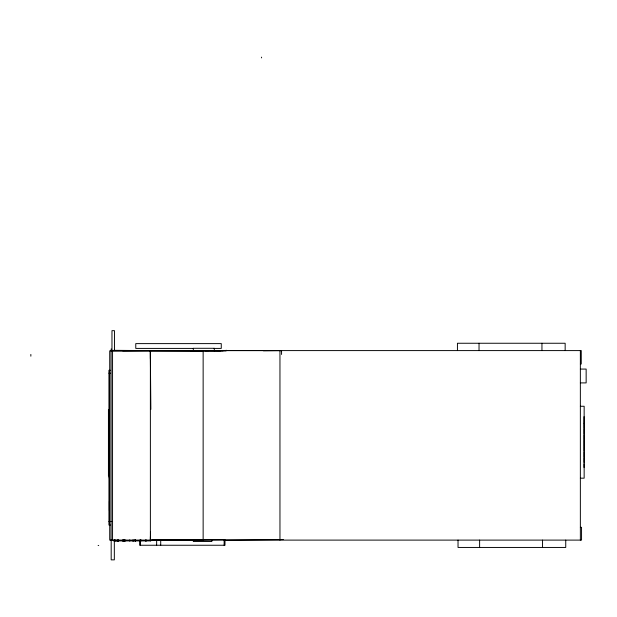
<?xml version="1.0" encoding="UTF-8"?>
<svg xmlns="http://www.w3.org/2000/svg" width="617" height="617" viewBox="0 0 617 617"><rect width="100%" height="100%" fill="white"/><g stroke="black" fill="none" stroke-linecap="round" stroke-linejoin="round"><path stroke-width="0.93" d="M224.843 540.708L224.843 540.106L283.334 539.559M226.161 350.209L226.154 350.842L111.97 350.394L111.183 350.842L111.183 348.89M190.576 350.764L208.793 350.595M204.836 350.764L223.076 350.842M263.351 350.764L281.568 350.595L281.568 354.451M152.075 540.106L210.559 539.559M166.335 540.106L224.819 539.567M111.183 350.842L150.309 350.595M203.07 540.183L150.386 540.106L150.378 350.757L203.14 350.595L203.14 540.106M122.66 350.818L226.154 350.595M193.329 348.412L135.771 348.412L135.771 343.615L221.264 343.615L221.264 348.412L213.837 348.412M111.183 350.556L281.568 350.595M111.183 350.595L581.253 350.595L581.253 363.999L580.358 363.999M150.378 350.757L220.716 350.757M150.864 350.842L109.718 350.842L109.718 540.106L581.553 540.106L581.553 527.334L580.358 527.334M580.358 369.074L586.15 369.074L586.15 382.902L580.358 382.902M110.435 370.3L108.939 370.3L108.939 525.028L110.435 525.028M108.939 373.185L110.435 373.185M580.358 406.264L584.152 406.264L584.152 478.175L580.358 478.175M111.083 521.535L112.556 521.535M108.939 521.542L110.435 521.542M140.537 540.908L150.795 540.908L150.795 540.106M98.111 545.451L98.72 545.451M203.14 350.595L150.378 350.556L150.386 358.647M150.378 536.582L150.324 540.908M202.175 350.764L114.469 350.394L114.469 330.666L111.97 330.666L111.97 350.842M150.309 351.142L150.856 409.41M150.448 532.101L150.455 540.13M584.006 416.66L584.006 423.031M584.006 423.355L584.006 428.306M584.006 429.023L584.006 433.952M584.006 434.808L584.006 439.666M584.006 440.353L584.006 445.59M584.006 446.222L584.006 451.073M584.006 451.937L584.006 456.865M584.006 457.629L584.006 462.488M584.006 463.753L584.006 467.462M580.358 350.595L580.358 540.106M565.743 540.106L565.743 547.449L458.03 547.449L458.03 540.106M565.157 350.595L565.157 343.253L457.436 343.253L457.436 350.595M542.544 540.106L542.544 547.449M541.95 343.253L541.95 350.595M479.617 540.106L479.617 547.449M479.031 343.253L479.031 350.595M279.956 350.595L279.964 540.106M261.569 57.142L261.569 57.89M224.989 540.106L224.989 545.251L139.612 545.251L139.612 540.97M224.133 540.106L224.133 545.251M214.307 350.842L214.307 348.297L193.314 348.297L193.314 350.842M211.847 540.106L211.847 541.51L193.314 541.51L193.314 540.106M160.713 540.106L160.713 545.251M156.649 540.106L156.649 545.251M146.391 540.106L146.399 540.908M145.982 540.106L145.982 540.908M145.797 540.106L145.797 540.908M145.381 540.106L145.381 540.908M141.085 540.106L140.969 540.908L140.892 540.106M140.73 540.106L140.73 540.908M140.537 540.106L140.483 545.251M140.144 540.106L140.144 540.908L135.1 540.908L135.1 540.106M139.789 540.106L139.789 540.908M135.617 540.106L135.671 540.908M135.455 540.106L135.455 540.908M135.316 540.106L135.316 540.908M135.262 540.106L135.262 540.908M134.413 540.106L134.452 540.908L124.503 540.908L124.503 540.106M134.336 540.106L134.336 540.908M133.627 540.106L133.627 540.908M132.478 540.106L132.478 540.908M129.917 540.106L129.917 540.908M129.423 540.106L129.423 540.908M125.76 540.106L125.714 540.908M125.012 540.106L125.012 540.908M124.835 540.106L124.819 540.908M124.071 540.106L124.071 540.908L113.89 540.908L113.89 540.106M123.878 540.106L123.878 540.908M123.824 540.106L123.77 540.908M123.338 540.106L123.338 540.908M123.107 540.106L123.107 540.908M122.729 540.106L122.729 540.908M122.397 540.106L122.397 540.908M118.78 540.106L118.734 540.908M118.456 540.106L118.456 540.908M118.325 540.106L118.248 540.908M117.878 540.106L117.878 540.908M117.592 540.106L117.592 540.908M117.215 540.106L117.215 540.908M115.31 540.106L115.31 540.908M115.225 540.106L115.225 540.908M114.793 540.106L114.831 540.908M114.693 540.106L114.615 540.908M114.33 540.13L114.33 559.858L111.183 559.858L111.183 540.106M114.083 540.106L114.083 540.908M112.556 350.842L112.556 540.106M111.083 350.842L111.083 540.106M109.386 501.336L109.386 510.598M109.286 475.19L109.286 478.059M108.438 409.642L108.438 475.931M30.85 354.436L30.85 356.186M133.172 540.908L133.149 540.106L133.102 540.908M124.696 540.908L124.696 540.106L124.619 540.908M116.937 540.908L116.937 540.106L116.898 540.908"/></g></svg>
